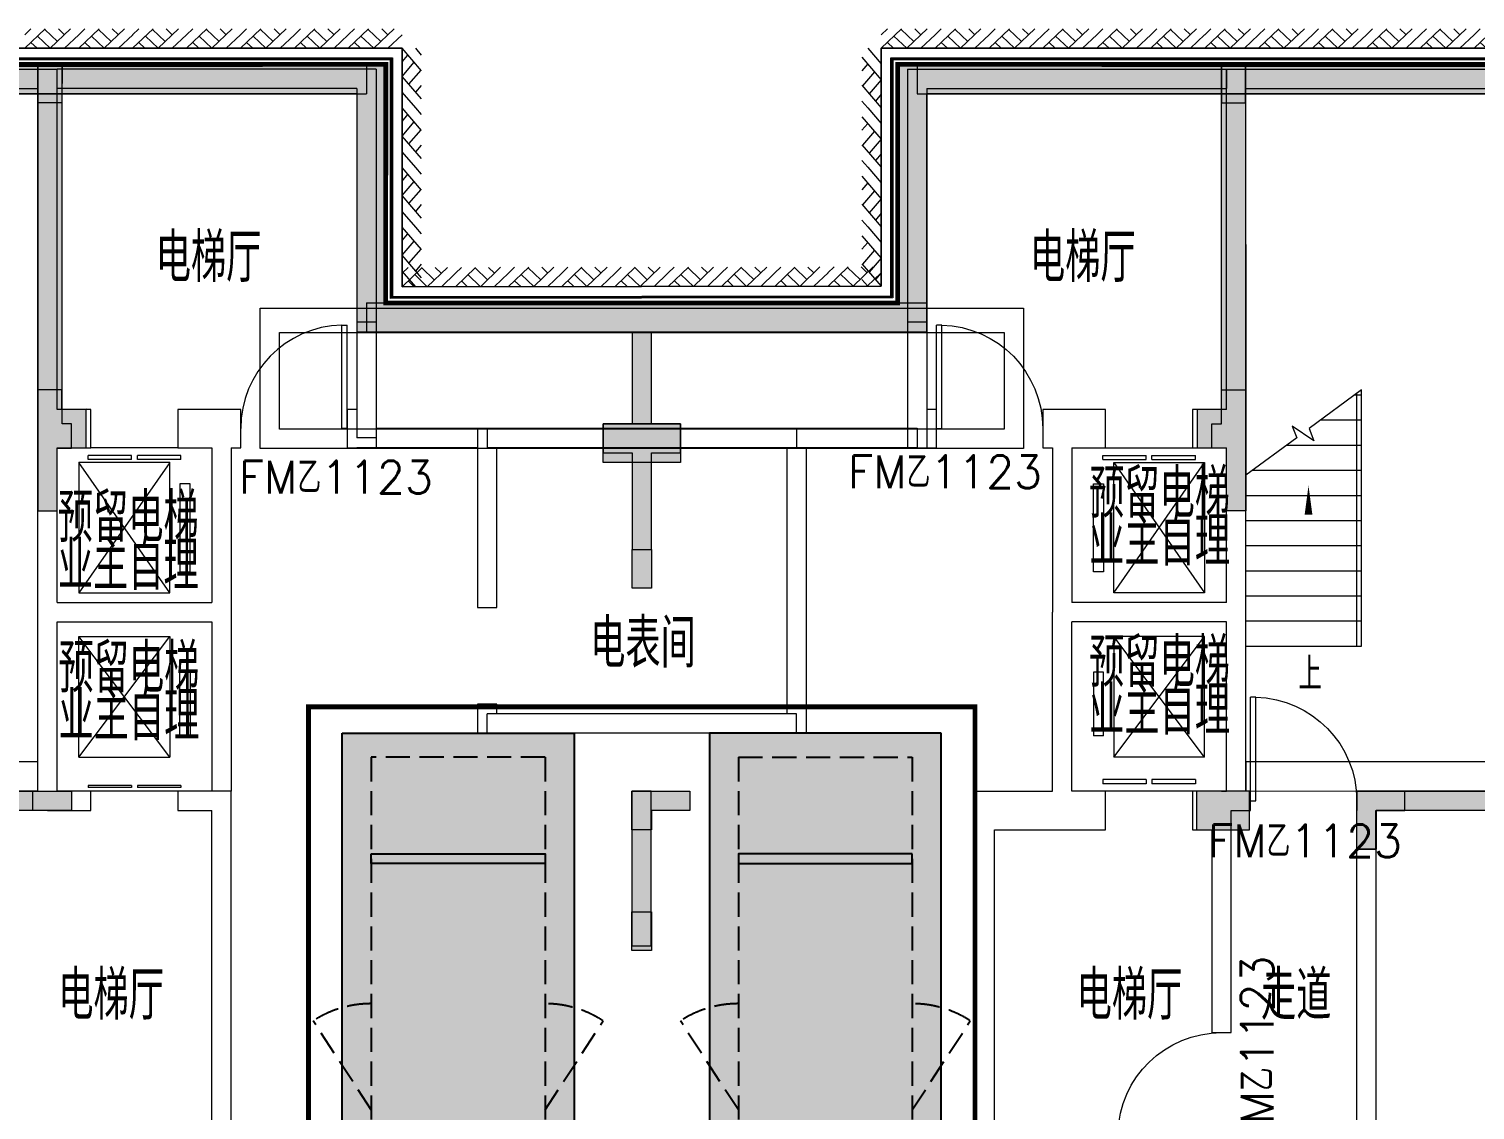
# Model space of a CAD drawing. Extents: x -264757 to 1033689, y 4049843 to 4347093.
# Drawn here: x -39831 to -24865, y 4308511 to 4319699 of the extents above; entities that cross this region are included whole.
import ezdxf

# ---------------------------------------------------------------- set-up
doc = ezdxf.new("R2010")
doc.units = 0
doc.header["$LTSCALE"] = 1000
doc.header["$MEASUREMENT"] = 0
doc.linetypes.add('AX-01DK-PB01$1$A-001-车位参照B1$0$A-001-车位参照B1$0$A-001-车位参照B1$0$A-H4-001-基本图形$0$A-001-车位B1$0$DASH', pattern=[0.35, 0.25, -0.1])
doc.linetypes.add('DASH', pattern=[0.35, 0.25, -0.1])
doc.layers.add('AX-01DK-PB01$0$AX-001DK-01-PB01-02$0$A-3-WinF(Text)', color=8, linetype='Continuous', plot=False)
doc.layers.add('子母车位', color=7, linetype='Continuous')
doc.layers.add('无关图层', color=8, linetype='Continuous', lineweight=0)
doc.layers.add('车位归属楼栋范围线', color=7, linetype='Continuous', true_color=0x19e6c7)
doc.styles.add('AX-01DK-PB01$0$AX-001DK-01-PB01-02$0$_TCH_WINDOW', font='SIMPLEX', dxfattribs={"bigfont": 'GBCBIG'})
doc.styles.add('AX-01DK-PB01$0$AX-001DK-01-PP01$0$AX-001DK-01-PP01$0$_TCH_DIM', font='SIMPLEX', dxfattribs={"bigfont": 'GBCBIG'})
doc.styles.add('AX-01DK-PB01$0$Standard', font='gbenor.shx', dxfattribs={"bigfont": 'gbcbig.shx'})
doc.styles.add('AX-01DK-PB01$1$AX-001DK-01-PB01-02$0$Standard', font='gbenor.shx', dxfattribs={"bigfont": 'gbcbig.shx'})

# ---------------------------------------------------------------- blocks, each defined once
blk = doc.blocks.new('AX-01DK-PB01$1$$LinePat$素土夯实')
at = {"layer": '无关图层'}
for p, q in [((0, -210), (210, 0)), ((120, -300), (420, 0)), ((420, 0), (608, -188)), ((495, -300), (795, 0)), ((615, 0), (705, -90)), ((315, -105), (502, -293)), ((210, -210), (300, -300)), ((705, -300), (795, -210))]:
    blk.add_line(p, q, dxfattribs=at)
blk = doc.blocks.new('AX-01DK-PB01$0$AX-001DK-01-PP01$0$AX-001DK-01-PP01$0$$DORLIB2D$00000127')
at = {"layer": '无关图层'}
for points in [[(-0.533, 0.795), (-0.533, 0.69)], [(-0.033, 0.795), (-0.533, 0.795)], [(-0.033, 0.69), (-0.533, 0.69)], [(-0.033, 0.795), (-0.033, 0.69)], [(0.533, 0.795), (0.033, 0.795)], [(0.033, 0.795), (0.033, 0.69)], [(0.533, 0.69), (0.033, 0.69)], [(0.533, 0.795), (0.533, 0.69)], [(0.5, 0.5), (-0.5, 0.5)]]:
    blk.add_lwpolyline(points, dxfattribs=at)
blk = doc.blocks.new('AX-01DK-PB01$0$$DorLib2D$00000001')
at = {"layer": '无关图层'}
for p, q in [((0.45, 0.975), (0.5, 0.975)), ((0.45, 0), (0.45, 0.975)), ((0.5, 0), (0.5, 0.975)), ((0.5, 0), (0.45, 0))]:
    blk.add_line(p, q, dxfattribs=at)
at = {"layer": '无关图层', "lineweight": 13}
blk.add_arc((0.475, 0), 0.975, 91.4693, 180, dxfattribs=at)
blk = doc.blocks.new('A$C741380cb')
at = {"layer": '子母车位', "true_color": 0x0617f9}
h = blk.add_hatch(color=5, dxfattribs=at)
h.dxf.hatch_style = 1
h.paths.add_polyline_path([(2400, 0), (2400, -10400), (0, -10400), (0, 0)])

msp = doc.modelspace()

# ---------------------------------------------------------------- hatches: boundary and pattern name
at = {"layer": '无关图层'}
h = msp.add_hatch(dxfattribs=at)
h.set_pattern_fill('钢筋混凝土', color=256, scale=100)
h.set_pattern_definition([(45, (462911.33, 3918381.05), (-176.7767, 176.7767), []), (50, (462911.33, 3918381.05), (717.2602, -62.75213), [75, -825]), (355, (462911.3, 3918381.05), (-138.7513, 752.1921), [60, -660]), (100.4514, (462971.1, 3918375.8), (578.5094, 689.43954), [63.7402, -701.1421]), (46.1842, (462911.3, 3918581.05), (1067.241, -165.519), [112.5, -1237.5]), (96.6356, (463000.3, 3918567.3), (934.6627, 974.1179), [95.6103, -1051.713]), (351.1842, (462911.3, 3918581), (934.662, 974.1186), [90, -990]), (21, (463011.33, 3918531.05), (596.90705, -402.6189), [75, -825]), (326, (463011.3, 3918531.05), (243.3153, 725.15005), [60, -660]), (71.4514, (463061.1, 3918497.5), (840.2226, 322.5305), [63.7402, -701.1421]), (37.5, (462911.33, 3918381.05), (12.15986, 332.89385), [0, -652, 0, -670, 0, -662.5]), (7.5, (462911.33, 3918381.05), (263.06954, 394.41171), [0, -382, 0, -637, 0, -252.5]), (327.5, (462688.33, 3918381.05), (533.82244, -22.55487), [0, -250, 0, -780, 0, -1035]), (317.5, (462588.33, 3918381.05), (583.18617, 100.10498), [0, -325, 0, -518, 0, -735])])
h.paths.add_polyline_path([(26911, 4316863), (24162.1, 4316863), (24162.1, 4319332.6), (14461, 4319332.6), (14461, 4316863), (9161.7, 4316863), (9161.7, 4319332.6), (-539.4, 4319332.6), (-539.4, 4316863), (-6137.2, 4316863), (-6137.2, 4319332.6), (-15838.3, 4319332.6), (-15838.3, 4316863), (-21139, 4316863), (-21139, 4319332.6), (-30840.1, 4319332.6), (-30840.1, 4316863), (-36137.9, 4316863), (-36137.9, 4319332.6), (-45839, 4319332.6), (-45839, 4316863), (-48589, 4316863), (-48589, 4315612.6), (-48288.5, 4315612.6), (-48288.5, 4316563), (-45539, 4316563), (-45539, 4319032.6), (-36437.9, 4319032.6), (-36437.9, 4316563), (-33589, 4316563), (-33589, 4315612.8), (-33388.3, 4315612.8), (-33388.3, 4316563), (-30540.1, 4316563), (-30540.1, 4319032.6), (-21439, 4319032.6), (-21439, 4316563), (-18588.7, 4316563), (-18588.7, 4315612.6), (-18388.8, 4315612.6), (-18388.8, 4316563), (-15538.3, 4316563), (-15538.3, 4319032.6), (-6437.2, 4319032.6), (-6437.2, 4316563), (-3289.4, 4316563.2), (-3289.4, 4315613), (-3089.6, 4315613), (-3089.6, 4316563.2), (-239.4, 4316563), (-239.4, 4319032.6), (8861.7, 4319032.6), (8861.9, 4316563), (11710.1, 4316562.8), (11710.1, 4315612.8), (11909.9, 4315612.6), (11909.9, 4316562.8), (14761.2, 4316563), (14761, 4319032.6), (23862.1, 4319032.6), (23862.1, 4316563), (26611.1, 4316563), (26611.1, 4315617.7), (26911.1, 4315617.7)])
for points in [[(-45638.8, 4319026.9), (-36338.8, 4319029.1), (-36338.9, 4319329.1), (-45638.9, 4319326.9)], [(-39488.5, 4319332.6), (-39488.8, 4318932.6), (-39738.7, 4318932.6), (-39738.4, 4319332.6)], [(-36138.9, 4319329.2), (-36438.8, 4319029.1), (-36438.7, 4316563.6), (-36138.7, 4316863.6)], [(-30538.8, 4319029.1), (-30838.8, 4319329.1), (-30839, 4316863.6), (-30539, 4316563.6)], [(-30638.8, 4319029.1), (-21438.8, 4319029.1), (-21138.9, 4319329.1), (-30638.8, 4319329.1)], [(-27489.6, 4319332.6), (-27489.2, 4318932.6), (-27239.3, 4318932.6), (-27239.7, 4319332.6)], [(-36338.7, 4316563.6), (-30539, 4316563.6), (-30539, 4316863.6), (-36338.7, 4316863.6)], [(-39239.9, 4315762.9), (-39489, 4315761.6), (-39489, 4315962.9), (-39739.9, 4315962.9), (-39739.9, 4314712.6), (-39539.2, 4314712.6), (-39539.2, 4315362.4), (-39239.9, 4315362.9)], [(-27738.1, 4315762.9), (-27489, 4315761.6), (-27489, 4315962.9), (-27238.1, 4315962.9), (-27238.1, 4314712.6), (-27438.8, 4314712.6), (-27438.8, 4315362.4), (-27738.1, 4315362.9)], [(-33888.7, 4315612.6), (-33088.3, 4315612.6), (-33088.3, 4315212.6), (-33888.7, 4315212.6)], [(-33388.2, 4314311.6), (-33388.5, 4313911.6), (-33589.6, 4313911.6), (-33589.2, 4314311.6)], [(-39389, 4311612.6), (-39789, 4311612.6), (-39789, 4311812.6), (-39389, 4311812.6)], [(-32989.7, 4311812.6), (-32989.7, 4311612.6), (-33389.4, 4311612.6), (-33389.6, 4311412.6), (-33590.6, 4311412.6), (-33590.3, 4311812.6)], [(-27747.9, 4311813), (-27747.9, 4311413), (-27197.9, 4311413), (-27197.9, 4311813)], [(-25893.1, 4311212.6), (-25893.1, 4311612.6), (-25593.1, 4311612.6), (-25593.1, 4311812.6), (-26093.1, 4311812.6), (-26093.1, 4311212.6)], [(-33389, 4310562.6), (-33389.4, 4310162.6), (-33590.4, 4310162.6), (-33590.1, 4310562.6)]]:
    msp.add_hatch(color=256, dxfattribs=at).paths.add_polyline_path(points)
h = msp.add_hatch(color=256, dxfattribs=at)
h.dxf.hatch_style = 1
h.paths.add_polyline_path([(-39389.4, 4315362.4), (-39389.4, 4315612.4), (-39488.5, 4315612.4), (-39488.5, 4319332.6), (-39738.5, 4319332.6), (-39739.4, 4315612.4), (-39739.4, 4314712.4), (-39539.4, 4314712.4), (-39539.4, 4315362.4)])
h = msp.add_hatch(color=256, dxfattribs=at)
h.dxf.hatch_style = 1
h.paths.add_polyline_path([(-27588.7, 4315362.4), (-27588.7, 4315612.4), (-27489.6, 4315612.4), (-27489.6, 4319332.6), (-27239.6, 4319332.6), (-27238.7, 4315612.4), (-27238.7, 4314712.4), (-27438.7, 4314712.4), (-27438.7, 4315362.4)])
h = msp.add_hatch(color=256, dxfattribs=at)
h.dxf.hatch_style = 1
h.paths.add_polyline_path([(-33589, 4314312.6), (-33389, 4314312.6), (-33389, 4315312.6), (-33088.3, 4315312.6), (-33088.3, 4315612.6), (-33888.7, 4315612.6), (-33888.7, 4315312.6), (-33589, 4315312.6)])
h = msp.add_hatch(color=256, dxfattribs=at)
h.dxf.hatch_style = 1
h.paths.add_polyline_path([(-41087.9, 4311812.9), (-39389, 4311812.6), (-39389, 4311612.6), (-40889, 4311612.6), (-40889, 4311212.6), (-41089, 4311212.6), (-41089, 4311612.6)])
h = msp.add_hatch(color=256, dxfattribs=at)
h.dxf.hatch_style = 1
h.paths.add_polyline_path([(-33589.9, 4310212.6), (-33389.9, 4310212.6), (-33389.9, 4311812.6), (-33589.9, 4311812.6)])
h = msp.add_hatch(color=256, dxfattribs=at)
h.dxf.hatch_style = 1
h.paths.add_polyline_path([(-26087.9, 4311812.9), (-24389, 4311812.6), (-24389, 4311612.6), (-25889, 4311612.6), (-25889, 4311212.6), (-26089, 4311212.6), (-26089, 4311612.6)])

# ---------------------------------------------------------------- linework, layer by layer
at = {"layer": '子母车位', "color": 8, "linetype": 'AX-01DK-PB01$1$A-001-车位参照B1$0$A-001-车位参照B1$0$A-001-车位参照B1$0$A-H4-001-基本图形$0$A-001-车位B1$0$DASH'}
for p, q in [((-34488.8, 4312162.6), (-36288.8, 4312162.6)), ((-36288.8, 4312162.6), (-36288.8, 4307612.6, 0)), ((-34488.8, 4312162.6), (-34488.8, 4307612.6, 0)), ((-32488.9, 4312162.6), (-30688.9, 4312162.6)), ((-32488.9, 4312162.6), (-32488.9, 4307612.6, 0)), ((-30688.9, 4312162.6), (-30688.9, 4307612.6, 0))]:
    msp.add_line(p, q, dxfattribs=at)
at = {"layer": '子母车位', "color": 83}
for points in [[(-36588.8, 4312412.6), (-34188.8, 4312412.6), (-34188.8, 4307312.6), (-36588.8, 4307312.6)], [(-30388.9, 4312412.6), (-32788.9, 4312412.6), (-32788.8, 4307312.6), (-30388.8, 4307312.6)]]:
    msp.add_lwpolyline(points, close=True, dxfattribs=at)
at = {"layer": '子母车位'}
for points in [[(-36288.8, 4311162.6), (-34488.8, 4311162.6), (-34488.8, 4311062.6), (-36288.8, 4311062.6)], [(-30688.9, 4311162.6), (-32488.9, 4311162.6), (-32488.9, 4311062.6), (-30688.9, 4311062.6)]]:
    msp.add_lwpolyline(points, close=True, dxfattribs=at)
at = {"layer": '子母车位', "linetype": 'AX-01DK-PB01$1$A-001-车位参照B1$0$A-001-车位参照B1$0$A-001-车位参照B1$0$A-H4-001-基本图形$0$A-001-车位B1$0$DASH'}
for points in [[(-36288.8, 4308512.6), (-36888.8, 4309434.6)], [(-34488.8, 4308512.6), (-33888.8, 4309434.6)], [(-32488.9, 4308512.6), (-33088.9, 4309434.6)], [(-30688.9, 4308512.6), (-30088.9, 4309434.6)]]:
    msp.add_lwpolyline(points, dxfattribs=at)
for centre, start, end in [((-36288.8, 4308512.6, 0), 90, 123.05573), ((-34488.8, 4308512.6, 0), 56.94427, 90), ((-32488.9, 4308512.6, 0), 90, 123.05573), ((-30688.9, 4308512.6, 0), 56.94427, 90)]:
    msp.add_arc(centre, 1100, start, end, dxfattribs=at)
at = {"layer": '无关图层'}
for p, q in [((-35968.3, 4319499.1), (-46009.2, 4319499.1)), ((-46009.2, 4319499.1), (-35968.3, 4319499.1)), ((-45909.2, 4319399.1), (-36068.3, 4319399.1)), ((-45899.2, 4319389.1), (-36078.3, 4319389.1)), ((-36088.3, 4319379.1), (-45889.2, 4319379.1)), ((-36088.3, 4316910.9), (-36088.3, 4319379.1)), ((-36078.3, 4319389.1), (-36078.3, 4316920.9)), ((-36068.3, 4319399.1), (-36068.3, 4316930.9)), ((-35968.3, 4317031), (-35968.3, 4319499.1)), ((-35968.3, 4319499.1), (-35968.3, 4317031)), ((-20969.2, 4319499.1), (-31010.5, 4319499.1)), ((-31010.5, 4319499.1), (-31010.5, 4317036.3)), ((-31010.5, 4317036.3), (-31010.5, 4319499.1)), ((-31010.5, 4319499.1), (-20969.2, 4319499.1)), ((-30910.5, 4316936.4), (-30910.5, 4319399.1)), ((-30910.5, 4319399.1), (-21069.2, 4319399.1)), ((-30900.5, 4316926.4), (-30900.5, 4319389.1)), ((-30900.5, 4319389.1), (-21079.2, 4319389.1)), ((-21089.2, 4319379.1), (-30890.5, 4319379.1)), ((-30890.5, 4319379.1), (-30890.5, 4316916.4)), ((-45638.9, 4319326.9), (-36338.9, 4319329.1)), ((-42438.8, 4319282.6), (-39538.8, 4319282.6)), ((-36238.5, 4319282.6), (-39538.8, 4319282.6)), ((-39538.8, 4319082.6), (-39538.8, 4319282.6)), ((-39538.8, 4315762.6), (-39538.8, 4319282.6)), ((-36338.9, 4319329.1), (-36338.8, 4319029.1)), ((-36238.5, 4319282.6), (-36238.5, 4315362.6)), ((-36138.9, 4319329.2), (-36138.7, 4316863.6)), ((-30838.8, 4319329.1), (-30839, 4316863.6)), ((-30738.8, 4319282.6), (-30738.8, 4315362.6)), ((-30738.8, 4319282.6), (-27438.8, 4319282.6)), ((-30638.8, 4319329.1), (-21138.9, 4319329.1)), ((-30638.8, 4319329.1), (-30638.8, 4319029.1)), ((-27438.8, 4319282.6), (-24538.8, 4319282.6)), ((-27438.8, 4315762.6), (-27438.8, 4319282.6)), ((-27438.8, 4319282.6), (-27438.8, 4319082.6)), ((-42238.8, 4319082.6), (-39738.8, 4319082.6)), ((-39738.8, 4315462.6), (-39738.8, 4319082.6)), ((-36438.5, 4319082.6), (-39538.8, 4319082.6)), ((-36438.5, 4319082.6), (-36438.5, 4315762.6)), ((-30538.8, 4319082.6), (-30538.8, 4315762.6)), ((-30538.8, 4319082.6), (-27438.8, 4319082.6)), ((-27238.8, 4319082.6), (-24738.8, 4319082.6)), ((-27238.8, 4315462.6), (-27238.8, 4319082.6)), ((-45638.8, 4319026.9), (-36338.8, 4319029.1)), ((-36438.8, 4319029.1), (-36438.7, 4316563.6)), ((-30638.8, 4319029.1), (-21438.8, 4319029.1)), ((-30538.8, 4319029.1), (-30539, 4316563.6)), ((-31010.5, 4317036.3), (-35968.3, 4317031)), ((-35968.3, 4317031), (-31010.5, 4317036.3)), ((-36338.7, 4316863.6), (-30539, 4316863.6)), ((-36338.7, 4316863.6), (-36338.7, 4316563.6)), ((-30890.5, 4316916.4), (-36088.3, 4316910.9)), ((-36078.3, 4316920.9), (-30900.5, 4316926.4)), ((-36068.3, 4316930.9), (-30910.5, 4316936.4)), ((-30539, 4316863.6), (-30539, 4316563.6)), ((-36438.7, 4316663.6), (-36438.7, 4315468.2)), ((-36238.7, 4316663.6), (-36438.7, 4316663.6)), ((-36338.7, 4316563.6), (-30539, 4316563.6)), ((-36238.7, 4316663.6), (-36238.7, 4315468.2)), ((-30739, 4316663.6), (-30739, 4315568.2)), ((-30539, 4316663.6), (-30739, 4316663.6)), ((-30539, 4316663.6), (-30539, 4315368.2)), ((-26038.8, 4315964.6), (-26582.6, 4315564)), ((-26038.8, 4313312.6), (-26038.8, 4315964.6)), ((-26109.4, 4315912.6), (-26038.8, 4315912.6)), ((-26088.8, 4313312.6), (-26088.8, 4315927.8)), ((-39188.8, 4315762.6), (-39538.8, 4315762.6)), ((-39188.8, 4315362.6), (-39188.8, 4315762.6)), ((-37838.5, 4315762.6), (-38288.8, 4315762.6)), ((-38288.8, 4315762.6), (-38288.8, 4315362.6)), ((-37638.7, 4315762.6), (-37838.5, 4315762.6)), ((-37638.7, 4315362.6), (-37638.7, 4315762.6)), ((-36438.5, 4315762.6), (-36538.7, 4315762.6)), ((-36538.7, 4315762.6), (-36538.7, 4315362.6)), ((-30439, 4315762.6), (-30538.8, 4315762.6)), ((-30439, 4315362.6), (-30439, 4315762.6)), ((-29138.8, 4315762.6), (-29339, 4315762.6)), ((-29339, 4315762.6), (-29339, 4315362.6)), ((-28688.8, 4315762.6), (-29138.8, 4315762.6)), ((-28688.8, 4315362.6), (-28688.8, 4315762.6)), ((-27438.8, 4315762.6), (-27788.8, 4315762.6)), ((-27788.8, 4315762.6), (-27788.8, 4315362.6)), ((-26462.4, 4315652.6), (-26038.8, 4315652.6)), ((-36238.7, 4315568.2), (-35089.3, 4315568.2)), ((-35189.3, 4315568.2), (-35189.2, 4313712.6)), ((-35089.3, 4315568.2), (-31888.8, 4315568.2)), ((-35089.3, 4315568.2), (-35089.3, 4315368.2)), ((-31888.8, 4315568.2), (-31888.8, 4315368.2)), ((-31888.8, 4315568.2), (-30639, 4315568.2)), ((-31888.8, 4315568.2), (-31888.8, 4315368.2)), ((-30639, 4315568.2), (-30639, 4315368.2)), ((-26533.4, 4315438.3), (-26757.3, 4315587.3)), ((-26757.3, 4315587.3), (-26711.2, 4315469.3)), ((-26582.6, 4315564), (-26533.4, 4315438.3)), ((-39738.8, 4313662.6), (-39738.8, 4315462.6)), ((-39538.8, 4313762.6), (-39538.8, 4315362.6)), ((-39538.8, 4315362.6), (-39188.8, 4315362.6)), ((-38288.8, 4315362.6), (-37938.5, 4315362.6)), ((-37938.5, 4315362.6), (-37938.5, 4313762.6)), ((-37738.5, 4315362.6), (-37738.5, 4313662.6)), ((-37738.5, 4315362.6), (-37638.7, 4315362.6)), ((-36538.7, 4315362.6), (-36238.5, 4315362.6)), ((-36238.7, 4315468.2), (-36438.7, 4315468.2)), ((-36438.7, 4315368.2), (-35189.3, 4315368.2)), ((-35089.3, 4315368.2), (-31888.8, 4315368.2)), ((-34989.2, 4313712.6), (-34989.3, 4315368.2)), ((-31988.8, 4315368.2), (-31988.8, 4312612.7)), ((-31888.8, 4315368.2), (-30639, 4315368.2)), ((-31788.8, 4315368.2), (-31788.8, 4312412.7)), ((-30738.8, 4315362.6), (-30439, 4315362.6)), ((-29339, 4315362.6), (-29238.8, 4315362.6)), ((-29238.8, 4315362.6), (-29238.8, 4313662.6)), ((-29038.8, 4315362.6), (-29038.8, 4313762.6)), ((-29038.8, 4315362.6), (-28688.8, 4315362.6)), ((-27788.8, 4315362.6), (-27438.8, 4315362.6)), ((-27438.8, 4313762.6), (-27438.8, 4315362.6)), ((-26711.2, 4315469.3), (-27238.8, 4315080.6)), ((-27238.8, 4313662.6), (-27238.8, 4315462.6)), ((-26815.3, 4315392.6), (-26038.8, 4315392.6)), ((-27238.8, 4313312.6), (-27238.8, 4315080.6)), ((-27168.3, 4315132.6), (-26038.8, 4315132.6)), ((-27238.8, 4314872.6), (-26038.8, 4314872.6)), ((-27238.8, 4314612.6), (-26038.8, 4314612.6)), ((-27238.8, 4314352.6), (-26038.8, 4314352.6)), ((-27238.8, 4314092.6), (-26038.8, 4314092.6)), ((-39538.8, 4313762.6), (-37938.5, 4313762.6)), ((-35189.2, 4313712.6), (-34989.2, 4313712.6)), ((-27438.8, 4313762.6), (-29038.8, 4313762.6)), ((-27238.8, 4313832.6), (-26038.8, 4313832.6)), ((-39738.8, 4311812.6), (-39738.8, 4313662.6)), ((-39538.8, 4313562.6), (-37938.5, 4313562.6)), ((-39538.8, 4311812.6), (-39538.8, 4313562.6)), ((-37938.5, 4313562.6), (-37938.5, 4311812.6)), ((-37738.5, 4313662.6), (-37738.5, 4311812.6)), ((-29238.8, 4311812.6), (-29238.8, 4313662.6)), ((-27438.8, 4313562.6), (-29038.8, 4313562.6)), ((-29038.8, 4311812.6), (-29038.8, 4313562.6)), ((-27438.8, 4311812.6), (-27438.8, 4313562.6)), ((-27238.8, 4311812.6), (-27238.8, 4313662.6)), ((-27238.8, 4313572.6), (-26038.8, 4313572.6)), ((-39313.8, 4312162.6), (-39313.8, 4313412.6)), ((-39313.8, 4313412.6), (-38373.8, 4313412.6)), ((-38373.8, 4312162.6), (-39313.8, 4313412.6)), ((-39313.8, 4312162.6), (-38373.8, 4313412.6)), ((-38373.8, 4313412.6), (-38373.8, 4312162.6)), ((-27663.8, 4313412.6), (-28603.8, 4313412.6)), ((-28603.8, 4313412.6), (-28603.8, 4312162.6)), ((-28603.8, 4312162.6), (-27663.8, 4313412.6)), ((-27663.8, 4312162.6), (-28603.8, 4313412.6)), ((-27663.8, 4312162.6), (-27663.8, 4313412.6)), ((-27238.8, 4313312.6), (-26038.8, 4313312.6)), ((-38268.8, 4312382.6), (-38268.8, 4313042.6)), ((-38268.8, 4313042.6), (-38163.8, 4313042.6)), ((-38163.8, 4313042.6), (-38163.8, 4312382.6)), ((-28708.8, 4313042.6), (-28813.8, 4313042.6)), ((-28813.8, 4313042.6), (-28813.8, 4312382.6)), ((-28708.8, 4312382.6), (-28708.8, 4313042.6)), ((-34989.2, 4312712.6), (-35189.2, 4312712.6)), ((-35189.2, 4312712.6), (-35189.2, 4312412.6)), ((-34989.2, 4312612.6), (-34989.2, 4312712.6)), ((-31888.8, 4312612.7), (-35089.2, 4312612.6)), ((-35089.2, 4312412.6), (-35089.2, 4312612.6)), ((-31888.8, 4312412.7), (-31888.8, 4312612.7)), ((-38163.8, 4312382.6), (-38268.8, 4312382.6)), ((-31888.8, 4312412.7), (-35089.2, 4312412.6)), ((-28708.8, 4312382.6), (-28813.8, 4312382.6)), ((-39738.8, 4311812.6), (-40988.5, 4311812.6)), ((-39188.8, 4311812.6), (-39538.8, 4311812.6)), ((-39188.8, 4311612.6), (-39188.8, 4311812.6)), ((-37738.7, 4311812.6), (-38288.8, 4311812.6)), ((-38288.8, 4311812.6), (-38288.8, 4311612.6)), ((-37738.5, 4311812.6), (-37938.5, 4311812.6)), ((-37738.7, 4307312.6), (-37738.7, 4311812.6)), ((-30038.8, 4307312.6), (-30038.8, 4311812.6)), ((-30038.8, 4311812.6), (-29238.8, 4311812.6)), ((-28688.8, 4311812.6), (-29038.8, 4311812.6)), ((-28688.8, 4311412.6), (-28688.8, 4311812.6)), ((-27489, 4311812.6), (-27788.8, 4311812.6)), ((-27788.8, 4311812.6), (-27788.8, 4311412.6)), ((-27489, 4311812.6), (-27438.8, 4311812.6)), ((-27188.5, 4311812.6), (-27238.8, 4311812.6)), ((-27188.5, 4311612.6), (-27188.5, 4311812.6)), ((-25988.5, 4311812.6), (-26088.5, 4311812.6)), ((-26088.5, 4311812.6), (-26088.5, 4311612.6)), ((-24738.8, 4311812.6), (-25988.5, 4311812.6)), ((-39638.8, 4311612.6), (-40888.5, 4311612.6)), ((-39638.8, 4311612.6), (-39188.8, 4311612.6)), ((-38288.8, 4311612.6), (-37938.7, 4311612.6)), ((-37938.7, 4307562.6), (-37938.7, 4311612.6)), ((-27389, 4309312.6), (-27389, 4311612.6)), ((-27389, 4311612.6), (-27338.8, 4311612.6)), ((-27338.8, 4311612.6), (-27188.5, 4311612.6)), ((-26088.5, 4307312.6), (-26088.5, 4311612.6)), ((-24638.8, 4311612.6), (-25888.5, 4311612.6)), ((-25888.5, 4307562.6), (-25888.5, 4311612.6)), ((-29838.8, 4307562.6), (-29838.8, 4311412.6)), ((-29838.8, 4311412.6), (-29138.8, 4311412.6)), ((-29138.8, 4311412.6), (-28688.8, 4311412.6)), ((-27788.8, 4311412.6), (-27589, 4311412.6)), ((-27589, 4311412.6), (-27589, 4309312.6)), ((-27589, 4309312.6), (-27389, 4309312.6))]:
    msp.add_line(p, q, dxfattribs=at)
for points in [[(-21139, 4319332.6), (-30840.1, 4319332.6), (-30840.1, 4316863), (-36137.9, 4316863), (-36137.9, 4319332.6), (-45839, 4319332.6), (-45839, 4316863), (-48589, 4316863), (-48589, 4315612.6), (-48288.5, 4315612.6), (-48288.5, 4316563), (-45539, 4316563), (-45539, 4319032.6), (-36437.9, 4319032.6), (-36437.9, 4316563), (-33589, 4316563), (-33589, 4315612.8), (-33388.3, 4315612.8), (-33388.3, 4316563), (-30540.1, 4316563), (-30540.1, 4319032.6), (-21439, 4319032.6)], [(-36538.7, 4315358), (-37438.5, 4315358), (-37438.5, 4316808), (-29538.8, 4316808), (-29538.8, 4315358), (-36538.7, 4315358)], [(-38373.8, 4313862.6), (-39313.8, 4315212.6)], [(-38373.8, 4315212.6), (-39313.8, 4313862.6)], [(-28603.8, 4313862.6), (-27663.8, 4315212.6)], [(-28603.8, 4315212.6), (-27663.8, 4313862.6)], [(-39738.8, 4311813.6), (-39738.8, 4312113.6), (-42238.8, 4312113.6), (-42238.8, 4311813.6), (-39738.8, 4311812.6), (-39738.8, 4312113.6)], [(-39313.8, 4312162.6), (-38373.8, 4312162.6)], [(-27663.8, 4312162.6), (-28603.8, 4312162.6)], [(-24738.8, 4311813.6), (-24738.8, 4312113.6), (-27238.8, 4312113.6), (-27238.8, 4311813.6), (-24738.8, 4311812.6), (-24738.8, 4312113.6)]]:
    msp.add_lwpolyline(points, dxfattribs=at)
for points in [[(-39389.4, 4315362.4), (-39389.4, 4315612.4), (-39488.5, 4315612.4), (-39488.5, 4319332.6), (-39738.5, 4319332.6), (-39739.4, 4315612.4), (-39739.4, 4314712.4), (-39539.4, 4314712.4), (-39539.4, 4315362.4)], [(-39488.5, 4319332.6), (-39488.8, 4318932.6), (-39738.7, 4318932.6), (-39738.4, 4319332.6)], [(-27588.7, 4315362.4), (-27588.7, 4315612.4), (-27489.6, 4315612.4), (-27489.6, 4319332.6), (-27239.6, 4319332.6), (-27238.7, 4315612.4), (-27238.7, 4314712.4), (-27438.7, 4314712.4), (-27438.7, 4315362.4)], [(-27489.6, 4319332.6), (-27489.2, 4318932.6), (-27239.3, 4318932.6), (-27239.7, 4319332.6)], [(-37238.5, 4315558), (-37238.5, 4316558), (-29738.8, 4316558), (-29738.8, 4315558)], [(-39239.9, 4315762.9), (-39489, 4315761.6), (-39489, 4315962.9), (-39739.9, 4315962.9), (-39739.9, 4314712.6), (-39539.2, 4314712.6), (-39539.2, 4315362.4), (-39239.9, 4315362.9)], [(-27738.1, 4315762.9), (-27489, 4315761.6), (-27489, 4315962.9), (-27238.1, 4315962.9), (-27238.1, 4314712.6), (-27438.8, 4314712.6), (-27438.8, 4315362.4), (-27738.1, 4315362.9)], [(-33888.7, 4315612.6), (-33088.3, 4315612.6), (-33088.3, 4315212.6), (-33888.7, 4315212.6)], [(-38373.8, 4315212.6), (-39313.8, 4315212.6), (-39313.8, 4313862.6), (-38373.8, 4313862.6)], [(-28603.8, 4315212.6), (-27663.8, 4315212.6), (-27663.8, 4313862.6), (-28603.8, 4313862.6)], [(-38163.8, 4314992.6), (-38268.8, 4314992.6), (-38268.8, 4314082.6), (-38163.8, 4314082.6)], [(-28813.8, 4314992.6), (-28708.8, 4314992.6), (-28708.8, 4314082.6), (-28813.8, 4314082.6)], [(-33388.2, 4314311.6), (-33388.5, 4313911.6), (-33589.6, 4313911.6), (-33589.2, 4314311.6)], [(-41087.9, 4311812.9), (-39389, 4311812.6), (-39389, 4311612.6), (-40889, 4311612.6), (-40889, 4311212.6), (-41089, 4311212.6), (-41089, 4311612.6)], [(-39389, 4311612.6), (-39789, 4311612.6), (-39789, 4311812.6), (-39389, 4311812.6)], [(-32989.7, 4311812.6), (-32989.7, 4311612.6), (-33389.4, 4311612.6), (-33389.6, 4311412.6), (-33590.6, 4311412.6), (-33590.3, 4311812.6)], [(-33589.9, 4310212.6), (-33389.9, 4310212.6), (-33389.9, 4311812.6), (-33589.9, 4311812.6)], [(-27747.9, 4311813), (-27747.9, 4311413), (-27197.9, 4311413), (-27197.9, 4311813)], [(-25893.1, 4311212.6), (-25893.1, 4311612.6), (-25593.1, 4311612.6), (-25593.1, 4311812.6), (-26093.1, 4311812.6), (-26093.1, 4311212.6)], [(-26087.9, 4311812.9), (-24389, 4311812.6), (-24389, 4311612.6), (-25889, 4311612.6), (-25889, 4311212.6), (-26089, 4311212.6), (-26089, 4311612.6)], [(-33389, 4310562.6), (-33389.4, 4310162.6), (-33590.4, 4310162.6), (-33590.1, 4310562.6)]]:
    msp.add_lwpolyline(points, close=True, dxfattribs=at)
at = {"layer": '无关图层', "ltscale": 0.5}
msp.add_lwpolyline([(-33589, 4314312.6), (-33389, 4314312.6), (-33389, 4315312.6), (-33088.3, 4315312.6), (-33088.3, 4315612.6), (-33888.7, 4315612.6), (-33888.7, 4315312.6), (-33589, 4315312.6)], close=True, dxfattribs=at)
at = {"layer": '无关图层'}
msp.add_lwpolyline([(-26588.8, 4313312.6, 0, 0, 0), (-26588.8, 4314972.6, 0, 80, 0), (-26588.8, 4314672.6, 0, 0, 0)], format="xyseb", dxfattribs=at)
at = {"layer": '车位归属楼栋范围线', "linetype": 'DASH', "ltscale": 5, "const_width": 50}
for points in [[(-21138.9, 4319329.1), (-30840.1, 4319332.6), (-30840.1, 4316863), (-36138.7, 4316863.6), (-36137.9, 4319332.6), (-45838.8, 4319326.8), (-45838.8, 4316856.5), (-48589, 4316863), (-48589, 4309268.3), (-51895.1, 4309268.3), (-51895.1, 4301825.7), (-49289.6, 4301825.7), (-49289.6, 4290078), (-37939.2, 4290078), (-37939.2, 4286158), (-34192.1, 4286158), (-34192.1, 4290261.3), (-18959.6, 4290261.3)], [(-18439, 4267038), (-25253.3, 4267038), (-25253.3, 4260878), (-51289.7, 4260878), (-51289.7, 4257064.8), (-54175.3, 4257064.8), (-54175.3, 4272678.8), (-56088.9, 4272678.8), (-56090.2, 4296158), (-56090.2, 4312805.1), (-52862.3, 4312805.1), (-52862.3, 4309828.9), (-48777.9, 4309828.9), (-48777.9, 4312559.6), (-45038.8, 4312559.6), (-45038.8, 4307562.6), (-36938.4, 4307562.6), (-36938.4, 4312684.1), (-30040.1, 4312684.1), (-30040.1, 4307786), (-22180.7, 4307786)]]:
    msp.add_lwpolyline(points, dxfattribs=at)

# ---------------------------------------------------------------- block references
at = {"layer": '子母车位', "extrusion": (0, 0, -1), "zscale": -1, "rotation": 180.0000000000001}
msp.add_blockref('A$C741380cb', (36588.9, 4302012.6), dxfattribs=at)
at = {"layer": '子母车位', "rotation": 180.0000000000001}
msp.add_blockref('A$C741380cb', (-30388.8, 4302012.6), dxfattribs=at)
at = {"layer": '无关图层'}
for name, p, xscale, yscale, zscale, rotation in [('AX-01DK-PB01$1$$LinePat$素土夯实', (-39315.2, 4319499.1), 0.7016734523211909, 0.6666666666666666, 0.6666666666666666, 180.0000010084038), ('AX-01DK-PB01$1$$LinePat$素土夯实', (-38757.4, 4319499.1), 0.7016734523211909, 0.6666666666666666, 0.6666666666666666, 180.0000010084038), ('AX-01DK-PB01$1$$LinePat$素土夯实', (-38199.6, 4319499.1), 0.7016734523211909, 0.6666666666666666, 0.6666666666666666, 180.0000010084038), ('AX-01DK-PB01$1$$LinePat$素土夯实', (-37641.8, 4319499.1), 0.7016734523211909, 0.6666666666666666, 0.6666666666666666, 180.0000010084038), ('AX-01DK-PB01$1$$LinePat$素土夯实', (-37083.9, 4319499.1), 0.7016734523211909, 0.6666666666666666, 0.6666666666666666, 180.0000010084038), ('AX-01DK-PB01$1$$LinePat$素土夯实', (-36526.1, 4319499.1), 0.7016734523211909, 0.6666666666666666, 0.6666666666666666, 180.0000010084038), ('AX-01DK-PB01$1$$LinePat$素土夯实', (-35968.3, 4319499.1), 0.7016734523211909, 0.6666666666666666, 0.6666666666666666, 180.0000010084038), ('AX-01DK-PB01$1$$LinePat$素土夯实', (-30452.6, 4319499.1), 0.7016964147142947, 0.6666666666666666, 0.6666666666666666, 180.0000137257234), ('AX-01DK-PB01$1$$LinePat$素土夯实', (-29894.8, 4319499.1), 0.7016964147142947, 0.6666666666666666, 0.6666666666666666, 180.0000137257234), ('AX-01DK-PB01$1$$LinePat$素土夯实', (-29336.9, 4319499.1), 0.7016964147142947, 0.6666666666666666, 0.6666666666666666, 180.0000137257234), ('AX-01DK-PB01$1$$LinePat$素土夯实', (-28779.1, 4319499.1), 0.7016964147142947, 0.6666666666666666, 0.6666666666666666, 180.0000137257234), ('AX-01DK-PB01$1$$LinePat$素土夯实', (-28221.2, 4319499.1), 0.7016964147142947, 0.6666666666666666, 0.6666666666666666, 180.0000137257234), ('AX-01DK-PB01$1$$LinePat$素土夯实', (-27663.4, 4319499.1), 0.7016964147142947, 0.6666666666666666, 0.6666666666666666, 180.0000137257234), ('AX-01DK-PB01$1$$LinePat$素土夯实', (-27105.5, 4319499.1), 0.7016964147142947, 0.6666666666666666, 0.6666666666666666, 180.0000137257234), ('AX-01DK-PB01$1$$LinePat$素土夯实', (-26547.7, 4319499.1), 0.7016964147142947, 0.6666666666666666, 0.6666666666666666, 180.0000137257234), ('AX-01DK-PB01$1$$LinePat$素土夯实', (-25989.8, 4319499.1), 0.7016964147142947, 0.6666666666666666, 0.6666666666666666, 180.0000137257234), ('AX-01DK-PB01$1$$LinePat$素土夯实', (-25432, 4319499.1), 0.7016964147142947, 0.6666666666666666, 0.6666666666666666, 180.0000137257234), ('AX-01DK-PB01$1$$LinePat$素土夯实', (-24874.1, 4319499.1), 0.7016964147142947, 0.6666666666666666, 0.6666666666666666, 180.0000137257234), ('AX-01DK-PB01$1$$LinePat$素土夯实', (-24316.3, 4319499.1), 0.7016964147142947, 0.6666666666666666, 0.6666666666666666, 180.0000137257234), ('AX-01DK-PB01$1$$LinePat$素土夯实', (-35968.3, 4318882.1), 0.7761302292242247, 0.6666666666666666, 0.6666666666666666, 89.9999999995563), ('AX-01DK-PB01$1$$LinePat$素土夯实', (-31010.5, 4319499.1), 0.7744746489899167, 0.6666666666666666, 0.6666666666666666, 270.0000000009384), ('AX-01DK-PB01$1$$LinePat$素土夯实', (-35968.3, 4318265.1), 0.7761302292242247, 0.6666666666666666, 0.6666666666666666, 89.9999999995563), ('AX-01DK-PB01$1$$LinePat$素土夯实', (-31010.5, 4318883.4), 0.7744746489899167, 0.6666666666666666, 0.6666666666666666, 270.0000000009384), ('AX-01DK-PB01$1$$LinePat$素土夯实', (-35968.3, 4317648), 0.7761302292242247, 0.6666666666666666, 0.6666666666666666, 89.9999999995563), ('AX-01DK-PB01$1$$LinePat$素土夯实', (-31010.5, 4318267.7), 0.7744746489899167, 0.6666666666666666, 0.6666666666666666, 270.0000000009384), ('AX-01DK-PB01$1$$LinePat$素土夯实', (-35968.3, 4317031), 0.7761302292242247, 0.6666666666666666, 0.6666666666666666, 89.9999999995563), ('AX-01DK-PB01$1$$LinePat$素土夯实', (-31010.5, 4317652), 0.7744746489899167, 0.6666666666666666, 0.6666666666666666, 270.0000000009384), ('AX-01DK-PB01$1$$LinePat$素土夯实', (-35417.4, 4317031.6), 0.6929138189306436, 0.6666666666666666, 0.6666666666666666, 180.0608425769108), ('AX-01DK-PB01$1$$LinePat$素土夯实', (-34866.5, 4317032.2), 0.6929138189306436, 0.6666666666666666, 0.6666666666666666, 180.0608425769108), ('AX-01DK-PB01$1$$LinePat$素土夯实', (-34315.7, 4317032.8), 0.6929138189306436, 0.6666666666666666, 0.6666666666666666, 180.0608425769108), ('AX-01DK-PB01$1$$LinePat$素土夯实', (-33764.8, 4317033.4), 0.6929138189306436, 0.6666666666666666, 0.6666666666666666, 180.0608425769108), ('AX-01DK-PB01$1$$LinePat$素土夯实', (-33213.9, 4317033.9), 0.6929138189306436, 0.6666666666666666, 0.6666666666666666, 180.0608425769108), ('AX-01DK-PB01$1$$LinePat$素土夯实', (-32663.1, 4317034.5), 0.6929138189306436, 0.6666666666666666, 0.6666666666666666, 180.0608425769108), ('AX-01DK-PB01$1$$LinePat$素土夯实', (-32112.2, 4317035.1), 0.6929138189306436, 0.6666666666666666, 0.6666666666666666, 180.0608425769108), ('AX-01DK-PB01$1$$LinePat$素土夯实', (-31561.3, 4317035.7), 0.6929138189306436, 0.6666666666666666, 0.6666666666666666, 180.0608425769108), ('AX-01DK-PB01$1$$LinePat$素土夯实', (-31010.5, 4317036.3), 0.6929138189306436, 0.6666666666666666, 0.6666666666666666, 180.0608425769108), ('AX-01DK-PB01$0$AX-001DK-01-PP01$0$AX-001DK-01-PP01$0$$DORLIB2D$00000127', (-38738.8, 4315562.6), -900, 400, 400, 180), ('AX-01DK-PB01$0$AX-001DK-01-PP01$0$AX-001DK-01-PP01$0$$DORLIB2D$00000127', (-28238.8, 4315562.6), -900, -400, 400, 359.999999999911), ('AX-01DK-PB01$0$AX-001DK-01-PP01$0$AX-001DK-01-PP01$0$$DORLIB2D$00000127', (-28238.8, 4311612.6), 900, 400, 400, 7.180257954554965e-09), ('AX-01DK-PB01$0$AX-001DK-01-PP01$0$AX-001DK-01-PP01$0$$DORLIB2D$00000127', (-38738.8, 4311712.6), -900, -200, 200, 179.9999999925303)]:
    msp.add_blockref(name, p, dxfattribs=dict(at, xscale=xscale, yscale=yscale, zscale=zscale, rotation=rotation))
ref = msp.add_blockref('AX-01DK-PB01$0$$DorLib2D$00000001', (-37088.7, 4315562.6), dxfattribs=dict(at, xscale=-1100, yscale=-1100, zscale=400, rotation=180))
ref.add_attrib('A', 'FM乙1123', (-37658.7, 4314892.3), dxfattribs={"layer": 'AX-01DK-PB01$0$AX-001DK-01-PB01-02$0$A-3-WinF(Text)', "height": 337.59, "style": 'AX-01DK-PB01$0$AX-001DK-01-PB01-02$0$_TCH_WINDOW'})
ref = msp.add_blockref('AX-01DK-PB01$0$$DorLib2D$00000001', (-29889, 4315562.6), dxfattribs=dict(at, xscale=-1100, yscale=1100, zscale=400, rotation=359.9999999998932))
ref.add_attrib('A', 'FM乙1123', (-31354.3, 4314947.4), dxfattribs={"layer": 'AX-01DK-PB01$0$AX-001DK-01-PB01-02$0$A-3-WinF(Text)', "height": 337.59, "style": 'AX-01DK-PB01$0$AX-001DK-01-PB01-02$0$_TCH_WINDOW'})
ref = msp.add_blockref('AX-01DK-PB01$0$$DorLib2D$00000001', (-26638.5, 4311712.6), dxfattribs=dict(at, xscale=1100, yscale=-1100, zscale=200, rotation=180))
ref.add_attrib('A', 'FM乙1123', (-27629.4, 4311127.4), dxfattribs={"layer": 'AX-01DK-PB01$0$AX-001DK-01-PB01-02$0$A-3-WinF(Text)', "height": 337.59, "style": 'AX-01DK-PB01$0$AX-001DK-01-PB01-02$0$_TCH_WINDOW'})
ref = msp.add_blockref('AX-01DK-PB01$0$$DorLib2D$00000001', (-27489, 4308762.6), dxfattribs=dict(at, xscale=-1100, yscale=1100, zscale=200, rotation=89.9999999998635))
ref.add_attrib('A', 'FM乙1123', (-26950.1, 4308101.5), dxfattribs={"layer": 'AX-01DK-PB01$0$AX-001DK-01-PB01-02$0$A-3-WinF(Text)', "height": 337.59, "rotation": 90, "style": 'AX-01DK-PB01$0$AX-001DK-01-PB01-02$0$_TCH_WINDOW'})

# ---------------------------------------------------------------- texts
for s, height, style, p in [('电梯厅', 506.38, 'AX-01DK-PB01$0$Standard', (-38519, 4317079.4)), ('电梯厅', 506.38, 'AX-01DK-PB01$0$Standard', (-29471.6, 4317079.4)), ('预留电梯', 506.38, 'AX-01DK-PB01$0$Standard', (-28859, 4314640.1)), ('预留电梯', 506.38, 'AX-01DK-PB01$0$Standard', (-39532.5, 4314389.1)), ('业主自理', 506.38, 'AX-01DK-PB01$0$Standard', (-28859, 4314145.7)), ('业主自理', 506.38, 'AX-01DK-PB01$0$Standard', (-39532.5, 4313894.7)), ('电表间', 506.38, 'AX-01DK-PB01$1$AX-001DK-01-PB01-02$0$Standard', (-34023.1, 4313088.5)), ('预留电梯', 506.38, 'AX-01DK-PB01$0$Standard', (-39525.1, 4312831.7)), ('预留电梯', 506.38, 'AX-01DK-PB01$0$Standard', (-28859, 4312890.1)), ('上', 337.6, 'AX-01DK-PB01$0$AX-001DK-01-PP01$0$AX-001DK-01-PP01$0$_TCH_DIM', (-26693.1, 4312857.6)), ('业主自理', 506.38, 'AX-01DK-PB01$0$Standard', (-28859, 4312395.7)), ('业主自理', 506.38, 'AX-01DK-PB01$0$Standard', (-39525.1, 4312337.3)), ('电梯厅', 506.38, 'AX-01DK-PB01$0$Standard', (-39527.4, 4309446.5)), ('电梯厅', 506.38, 'AX-01DK-PB01$0$Standard', (-28988.5, 4309446.5)), ('走道', 506.38, 'AX-01DK-PB01$0$Standard', (-27080.5, 4309446.5))]:
    msp.add_text(s, height=height, dxfattribs=dict(at, style=style)).set_placement(p)

doc.saveas('drawing.dxf')
